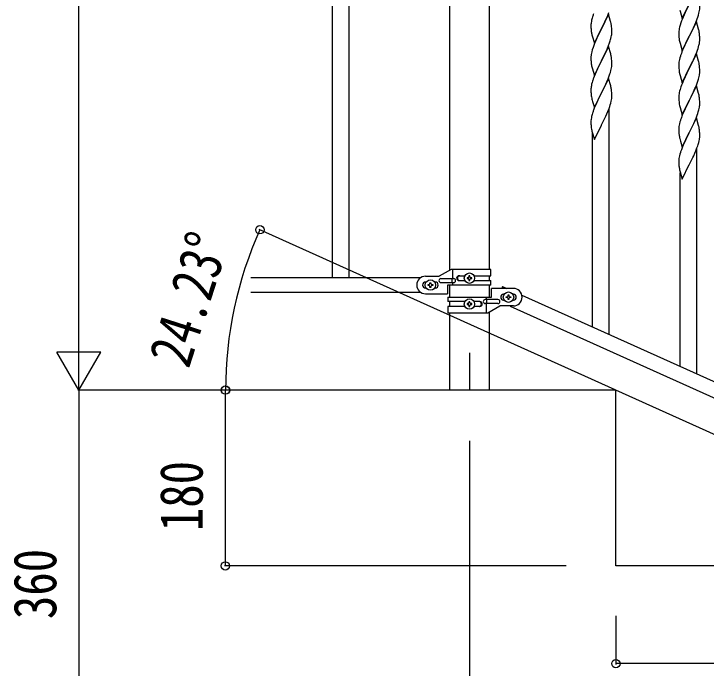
# Model space of a CAD drawing. Units: millimetres, scale not verified. Extents: x -4015 to 4015, y -2862 to 2860.
# Drawn here: x 1963 to 2672, y -1915 to -1245 of the extents above; entities that cross this region are included whole.
import ezdxf
from ezdxf.enums import TextEntityAlignment as Align

# ---------------------------------------------------------------- set-up
doc = ezdxf.new("R2010")
doc.units = ezdxf.units.MM
doc.header["$LTSCALE"] = 10
for name, color, linetype in [('0-2_YKK_12', 2, 'Continuous'), ('0-3_YKK_A1', 4, 'Continuous'), ('0-4_YKK_D', 6, 'Continuous')]:
    doc.layers.add(name, color=color, linetype=linetype)
doc.styles.add('ＭＳ ゴシック', font='')
doc.styles.get('ＭＳ ゴシック').set_extended_font_data('MS Gothic')

msp = doc.modelspace()

# ---------------------------------------------------------------- linework, layer by layer
at = {"layer": '0-2_YKK_12'}
for p in [(2429.69, -1591.78), (2429.69, -1600.24)]:
    msp.add_line(p, (2429.69, -1629.9), dxfattribs=at)
at = {"layer": '0-3_YKK_A1'}
for p, q in [((2289.19, -654.86), (2289.19, -1514.86)), ((2306.19, -654.86), (2306.19, -1514.86)), ((2409.44, -1507.16), (2409.44, -747.53)), ((2449.94, -747.53), (2449.94, -1506.36)), ((2665.19, -1275.15), (2665.4, -1273.82)), ((2572.69, -1573.02), (2572.69, -1341.74)), ((2555.69, -1565.36), (2555.69, -1366.95)), ((2662.69, -1613.48), (2662.69, -1382.21)), ((2645.69, -1605.83), (2645.69, -1407.41)), ((2410.81, -1506.36), (2398.69, -1513.36)), ((2451.69, -1506.36), (2410.81, -1506.36)), ((2412.72, -1515.86), (2412.72, -1506.36)), ((2451.69, -1512.86), (2451.69, -1506.36)), ((2379.71, -1514.86), (2205.83, -1514.86)), ((2384.69, -1513.36), (2398.69, -1513.36)), ((2400.49, -1515.86), (2413.57, -1515.86)), ((2412.16, -1519.86), (2412.16, -1515.86)), ((2419.09, -1512.86), (2425.02, -1512.86)), ((2428.25, -1514.88), (2427.29, -1514.88)), ((2431.13, -1515.84), (2432.09, -1515.84)), ((2434.36, -1512.86), (2451.69, -1512.86)), ((2449.94, -1512.86), (2449.94, -1517.86)), ((2385.32, -1519.36), (2384.69, -1519.36)), ((2388.25, -1522.84), (2387.29, -1522.84)), ((2391.13, -1521.88), (2392.09, -1521.88)), ((2394.69, -1519.36), (2394.06, -1519.36)), ((2400.49, -1519.86), (2413.57, -1519.86)), ((2407.19, -1522.36), (2407.19, -1531.36)), ((2451.69, -1522.36), (2407.19, -1522.36)), ((2409.44, -1534.81), (2409.44, -1522.36)), ((2412.72, -1522.36), (2412.72, -1519.86)), ((2419.09, -1517.86), (2425.01, -1517.86)), ((2434.36, -1517.86), (2451.69, -1517.86)), ((2449.94, -1522.36), (2449.94, -1534.81)), ((2451.69, -1522.36), (2451.69, -1517.86)), ((2463.65, -1523.87), (2462.77, -1525.81)), ((2463.65, -1523.87), (2467.96, -1525.81)), ((2379.71, -1529.86), (2205.83, -1529.86)), ((2385.32, -1525.36), (2384.69, -1525.36)), ((2384.69, -1531.36), (2407.19, -1531.36)), ((2394.69, -1525.36), (2394.06, -1525.36)), ((2452.19, -1534.81), (2452.19, -1525.81)), ((2474.69, -1525.81), (2452.19, -1525.81)), ((2407.69, -1534.81), (2407.69, -1539.31)), ((2407.69, -1534.81), (2452.19, -1534.81)), ((2458.89, -1537.31), (2445.81, -1537.31)), ((2446.66, -1534.81), (2446.66, -1537.31)), ((2447.21, -1537.31), (2447.21, -1541.31)), ((2464.69, -1531.81), (2465.32, -1531.81)), ((2464.69, -1537.81), (2465.32, -1537.81)), ((2468.25, -1535.29), (2467.29, -1535.29)), ((2471.13, -1534.33), (2472.09, -1534.33)), ((2474.06, -1531.81), (2474.69, -1531.81)), ((2474.06, -1537.81), (2474.69, -1537.81)), ((2483.46, -1532.86), (3187.96, -1849.92)), ((2425.01, -1539.31), (2407.69, -1539.31)), ((2407.69, -1544.31), (2407.69, -1550.81)), ((2425.02, -1544.31), (2407.69, -1544.31)), ((2409.44, -1544.31), (2409.44, -1539.31)), ((2428.25, -1541.33), (2427.29, -1541.33)), ((2431.13, -1542.29), (2432.09, -1542.29)), ((2440.28, -1539.31), (2434.36, -1539.31)), ((2440.28, -1544.31), (2434.36, -1544.31)), ((2458.89, -1541.31), (2445.81, -1541.31)), ((2446.66, -1541.31), (2446.66, -1550.81)), ((2448.56, -1550.81), (2460.69, -1543.81)), ((2474.69, -1543.81), (2460.69, -1543.81)), ((2471.41, -1543.88), (3175.92, -1860.95)), ((2407.69, -1550.81), (2448.56, -1550.81)), ((2409.44, -1629.9), (2409.44, -1550.81)), ((2449.94, -1550.02), (2449.94, -1629.9))]:
    msp.add_line(p, q, dxfattribs=at)
for points in [[(2645.12, -1241.05), (2645.37, -1242.01), (2647.64, -1249.66), (2654.86, -1234.8), (2655.03, -1234.47), (2656.75, -1231.08), (2658.25, -1228.02), (2659.14, -1226.15), (2660.69, -1222.73), (2661.13, -1221.73), (2662.17, -1219.2), (2663.3, -1216.17), (2663.97, -1214.17)], [(2662.09, -1219.93), (2654.86, -1234.8), (2654.34, -1235.82), (2651.7, -1241.11), (2650.59, -1243.43), (2649.47, -1245.86), (2647.76, -1249.87), (2646.97, -1251.9), (2646.25, -1253.92), (2645.46, -1256.4), (2644.94, -1258.32), (2644.63, -1259.72), (2644.39, -1261.07), (2644.23, -1262.37), (2644.17, -1263.19), (2644.14, -1263.99), (2644.16, -1265.86), (2644.19, -1266.87), (2644.24, -1267.81), (2644.32, -1268.97)], [(2644.86, -1272.74), (2645.12, -1273.92), (2645.37, -1274.88), (2647.64, -1282.52), (2654.86, -1267.66), (2655.03, -1267.33), (2659.14, -1259.02), (2660.48, -1256.1), (2661.55, -1253.59), (2662.94, -1250.05), (2663.65, -1248.04), (2664.27, -1246.06), (2664.79, -1244.13), (2665.1, -1242.74), (2665.34, -1241.38), (2665.5, -1240.09), (2665.56, -1239.26), (2665.58, -1238.46), (2665.58, -1237.31), (2665.53, -1235.59), (2665.47, -1234.34), (2665.36, -1232.93)], [(2554.19, -1255.19), (2554.15, -1256.01), (2554.14, -1256.4), (2554.16, -1258.26), (2554.19, -1259.27), (2554.24, -1260.21), (2554.34, -1261.65), (2554.49, -1262.97), (2554.63, -1263.96), (2554.81, -1264.91), (2554.91, -1265.38), (2555.12, -1266.32), (2555.37, -1267.28), (2557.64, -1274.93), (2564.86, -1260.06), (2565.03, -1259.73), (2566.96, -1255.93), (2568.47, -1252.83), (2569.14, -1251.42), (2570.48, -1248.5), (2571.34, -1246.5), (2572.56, -1243.46)], [(2572.09, -1245.21), (2564.86, -1260.06), (2564.7, -1260.39), (2562.35, -1265.05), (2560.59, -1268.7), (2560.14, -1269.67), (2559.03, -1272.13), (2557.76, -1275.15), (2556.97, -1277.18), (2556.25, -1279.19), (2555.46, -1281.67), (2554.94, -1283.6), (2554.63, -1285), (2554.39, -1286.35), (2554.23, -1287.64), (2554.17, -1288.47), (2554.14, -1289.27), (2554.16, -1291.13), (2554.19, -1292.14), (2554.24, -1293.08), (2554.34, -1294.52), (2554.49, -1295.84)], [(2555.76, -1247.82), (2555.32, -1249.29), (2554.83, -1251.2), (2554.54, -1252.58), (2554.32, -1253.92)], [(2574.82, -1254.75), (2574.48, -1253.33), (2574.29, -1252.61), (2572.09, -1245.21)], [(2662.09, -1252.81), (2654.86, -1267.66), (2654.52, -1268.33), (2651.91, -1273.53), (2650.81, -1275.83), (2650.14, -1277.26), (2649.03, -1279.72), (2647.36, -1283.76), (2646.79, -1285.28)], [(2664.82, -1262.35), (2664.6, -1261.41), (2664.35, -1260.45), (2662.09, -1252.81)], [(2575.56, -1264.53), (2575.58, -1263.73), (2575.58, -1262.59), (2575.53, -1260.86), (2575.47, -1259.62), (2575.36, -1258.2)], [(2574.67, -1269.88), (2575, -1268.47), (2575.27, -1267.1), (2575.46, -1265.79)], [(2665.58, -1271.33), (2665.58, -1270.18), (2665.53, -1268.46), (2665.47, -1267.21), (2665.36, -1265.8)], [(2554.86, -1298.02), (2555.12, -1299.19), (2555.37, -1300.15), (2557.64, -1307.8), (2564.86, -1292.94), (2565.03, -1292.61), (2566.75, -1289.22), (2568.25, -1286.16), (2569.14, -1284.29), (2570.69, -1280.87), (2571.13, -1279.87), (2572.17, -1277.34), (2573.3, -1274.31), (2573.97, -1272.31)], [(2572.09, -1278.08), (2564.86, -1292.94), (2564.7, -1293.27), (2561.7, -1299.25), (2560.59, -1301.57), (2559.47, -1304), (2558.39, -1306.5), (2557.36, -1309.03), (2556.79, -1310.55)], [(2574.82, -1287.62), (2574.6, -1286.68), (2574.35, -1285.72), (2572.09, -1278.08)], [(2644.19, -1295.66), (2644.15, -1296.47), (2644.14, -1296.87), (2644.16, -1298.73), (2644.19, -1299.74), (2644.24, -1300.68), (2644.34, -1302.12), (2644.49, -1303.43), (2644.63, -1304.42), (2644.81, -1305.38), (2644.91, -1305.85), (2645.12, -1306.79), (2645.37, -1307.74), (2647.64, -1315.39), (2654.86, -1300.53), (2655.03, -1300.2), (2656.96, -1296.4), (2658.47, -1293.3), (2659.14, -1291.89), (2660.48, -1288.97), (2661.34, -1286.96), (2662.56, -1283.93), (2663.3, -1281.91), (2663.81, -1280.41), (2664.41, -1278.44), (2664.79, -1277)], [(2662.09, -1285.67), (2654.86, -1300.53), (2654.7, -1300.86), (2652.35, -1305.52), (2650.59, -1309.17), (2650.14, -1310.13), (2649.03, -1312.59), (2647.76, -1315.61), (2646.97, -1317.64), (2646.25, -1319.66), (2645.46, -1322.14), (2644.94, -1324.06), (2644.63, -1325.46), (2644.39, -1326.81), (2644.23, -1328.11), (2644.17, -1328.94), (2644.14, -1329.74), (2644.16, -1331.6), (2644.19, -1332.61), (2644.24, -1333.55), (2644.34, -1334.99), (2644.49, -1336.31)], [(2645.76, -1288.28), (2645.32, -1289.75), (2644.83, -1291.66), (2644.54, -1293.05), (2644.32, -1294.38)], [(2664.82, -1295.21), (2664.48, -1293.8), (2664.29, -1293.07), (2662.09, -1285.67)], [(2575.56, -1297.4), (2575.58, -1296.6), (2575.58, -1295.45), (2575.53, -1293.73), (2575.47, -1292.48), (2575.36, -1291.07)], [(2554.91, -1331.12), (2555.12, -1332.06), (2555.44, -1333.26), (2555.8, -1334.53), (2557.64, -1340.66), (2564.86, -1325.81), (2565.03, -1325.48), (2566.75, -1322.09), (2568.7, -1318.11), (2569.37, -1316.69), (2570.48, -1314.24), (2571.76, -1311.23), (2572.94, -1308.19), (2573.65, -1306.18), (2574.12, -1304.69), (2574.67, -1302.75), (2575, -1301.34), (2575.27, -1299.97), (2575.46, -1298.65)], [(2665.56, -1305), (2665.58, -1304.2), (2665.58, -1303.05), (2665.53, -1301.32), (2665.47, -1300.08), (2665.36, -1298.67)], [(2572.09, -1310.95), (2564.86, -1325.81), (2564.52, -1326.48), (2561.25, -1333.03), (2560.14, -1335.4), (2559.03, -1337.87), (2557.56, -1341.39), (2556.79, -1343.42)], [(2574.82, -1320.49), (2574.6, -1319.55), (2574.35, -1318.59), (2572.09, -1310.95)], [(2664.67, -1310.35), (2665, -1308.93), (2665.27, -1307.57), (2665.46, -1306.25)], [(2555.76, -1313.56), (2555.32, -1315.03), (2554.83, -1316.94), (2554.54, -1318.32), (2554.32, -1319.66)], [(2644.86, -1338.48), (2645.12, -1339.66), (2645.37, -1340.62), (2647.64, -1348.26), (2654.86, -1333.4), (2655.03, -1333.07), (2656.75, -1329.68), (2658.25, -1326.63), (2659.14, -1324.76), (2660.69, -1321.34), (2661.13, -1320.34), (2662.17, -1317.81), (2663.3, -1314.78), (2663.97, -1312.78)], [(2662.09, -1318.54), (2654.86, -1333.4), (2654.7, -1333.73), (2651.7, -1339.71), (2650.59, -1342.04), (2649.47, -1344.47), (2648.39, -1346.96), (2647.36, -1349.5), (2646.79, -1351.02)], [(2664.82, -1328.08), (2664.6, -1327.14), (2664.35, -1326.19), (2662.09, -1318.54)], [(2554.19, -1320.93), (2554.15, -1321.75), (2554.14, -1322.14), (2554.16, -1324), (2554.19, -1325.01), (2554.24, -1325.95), (2554.32, -1327.12)], [(2575.56, -1330.27), (2575.58, -1329.47), (2575.58, -1328.32), (2575.53, -1326.6), (2575.47, -1325.35), (2575.36, -1323.94)], [(2554.91, -1363.99), (2555.12, -1364.93), (2555.37, -1365.89), (2557.64, -1373.53), (2564.86, -1358.68), (2565.03, -1358.35), (2566.75, -1354.96), (2568.47, -1351.44), (2569.37, -1349.55), (2570.48, -1347.11), (2571.55, -1344.6), (2572.75, -1341.56), (2573.48, -1339.54), (2573.97, -1338.05), (2574.54, -1336.1), (2575, -1334.21), (2575.27, -1332.84), (2575.46, -1331.52)], [(2665.56, -1337.86), (2665.58, -1337.06), (2665.58, -1335.92), (2665.53, -1334.19), (2665.47, -1332.95), (2665.36, -1331.54)], [(2644.91, -1371.58), (2645.12, -1372.52), (2645.44, -1373.73), (2645.8, -1374.99), (2647.64, -1381.13), (2654.86, -1366.27), (2655.03, -1365.94), (2656.75, -1362.55), (2658.7, -1358.57), (2659.37, -1357.15), (2660.48, -1354.71), (2661.76, -1351.69), (2662.94, -1348.65), (2663.65, -1346.64), (2664.12, -1345.16), (2664.67, -1343.22), (2665, -1341.8), (2665.27, -1340.44), (2665.46, -1339.12)], [(2555.76, -1346.43), (2555.32, -1347.9), (2554.83, -1349.81), (2554.54, -1351.19), (2554.32, -1352.52)], [(2554.19, -1353.8), (2554.15, -1354.61), (2554.14, -1355.01), (2554.16, -1356.87), (2554.19, -1357.88), (2554.24, -1358.82), (2554.32, -1359.98)], [(2645.76, -1354.02), (2645.32, -1355.49), (2644.83, -1357.4), (2644.54, -1358.79), (2644.32, -1360.12)], [(2662.09, -1351.41), (2654.86, -1366.27), (2654.52, -1366.94), (2651.25, -1373.5), (2650.14, -1375.87), (2649.03, -1378.33), (2647.56, -1381.86), (2646.79, -1383.89)], [(2664.82, -1360.95), (2664.6, -1360.01), (2664.35, -1359.06), (2662.09, -1351.41)], [(2644.19, -1361.4), (2644.15, -1362.21), (2644.14, -1362.61), (2644.16, -1364.47), (2644.19, -1365.48), (2644.24, -1366.42), (2644.32, -1367.58)], [(2665.56, -1370.73), (2665.58, -1369.93), (2665.58, -1368.79), (2665.53, -1367.06), (2665.47, -1365.82), (2665.36, -1364.41)], [(2644.91, -1404.45), (2645.12, -1405.39), (2645.37, -1406.35), (2647.64, -1414), (2654.86, -1399.14), (2655.03, -1398.81), (2656.75, -1395.42), (2658.47, -1391.91), (2659.37, -1390.02), (2660.48, -1387.57), (2661.55, -1385.07), (2662.75, -1382.03), (2663.48, -1380.01), (2663.97, -1378.52), (2664.54, -1376.56), (2665, -1374.67), (2665.27, -1373.3), (2665.46, -1371.99)], [(2645.76, -1386.89), (2645.32, -1388.36), (2644.83, -1390.27), (2644.54, -1391.65), (2644.32, -1392.99)], [(2644.19, -1394.26), (2644.15, -1395.08), (2644.14, -1395.47), (2644.16, -1397.33), (2644.19, -1398.34), (2644.24, -1399.29), (2644.32, -1400.45)], [(2427.29, -1514.88), (2427.29, -1515.84), (2428.25, -1515.84)], [(2430.17, -1513.92), (2430.17, -1512.96), (2429.21, -1512.96), (2429.21, -1513.92)], [(2429.21, -1516.8), (2429.21, -1517.76), (2430.17, -1517.76), (2430.17, -1516.8)], [(2432.09, -1515.84), (2432.09, -1514.88), (2431.13, -1514.88)], [(2387.29, -1522.84), (2387.29, -1521.88), (2388.25, -1521.88)], [(2389.21, -1520.92), (2389.21, -1519.96), (2390.17, -1519.96), (2390.17, -1520.92)], [(2390.17, -1523.8), (2390.17, -1524.76), (2389.21, -1524.76), (2389.21, -1523.8)], [(2392.09, -1521.88), (2392.09, -1522.84), (2391.13, -1522.84)], [(2467.29, -1535.29), (2467.29, -1534.33), (2468.25, -1534.33)], [(2469.21, -1533.37), (2469.21, -1532.41), (2470.17, -1532.41), (2470.17, -1533.37)], [(2470.17, -1536.25), (2470.17, -1537.21), (2469.21, -1537.21), (2469.21, -1536.25)], [(2472.09, -1534.33), (2472.09, -1535.29), (2471.13, -1535.29)], [(2427.29, -1541.33), (2427.29, -1542.29), (2428.25, -1542.29)], [(2430.17, -1540.37), (2430.17, -1539.41), (2429.21, -1539.41), (2429.21, -1540.37)], [(2429.21, -1543.25), (2429.21, -1544.21), (2430.17, -1544.21), (2430.17, -1543.25)], [(2432.09, -1542.29), (2432.09, -1541.33), (2431.13, -1541.33)], [(3379.69, -1989.9), (2579.69, -1629.9), (2179.69, -1629.9)], [(2979.69, -1809.9), (2579.69, -1809.9), (2579.69, -1629.9)]]:
    msp.add_lwpolyline(points, dxfattribs=at)
for centre in [(2429.69, -1515.36), (2389.69, -1522.36), (2469.69, -1534.81), (2429.69, -1541.81)]:
    msp.add_circle(centre, 5.3, dxfattribs=at)
for centre, radius, start, end in [((2631.39, -1272.06), 79.42, 159.93435, 162.22611), ((2586.13, -1257.8), 32.04, 173.03232, 175.32407), ((2533.35, -1263.45), 42.37, 9.56725, 11.859), ((2530.5, -1263.06), 45.12, 6.17603, 8.46779), ((2544.14, -1262.53), 31.49, 354.07159, 356.36334), ((2684.27, -1265.52), 40.1, 184.93791, 187.22967), ((2623.35, -1271.05), 42.37, 9.56725, 11.859), ((2620.63, -1270.65), 45, 6.19632, 8.48807), ((2513.57, -1253.6), 63.23, 342.78424, 345.07599), ((2699.04, -1262.41), 55.16, 188.50857, 190.80032), ((2618.62, -1266.08), 47.45, 346.68556, 348.97731), ((2633.47, -1269.8), 32.18, 352.83347, 355.12522), ((2635.31, -1270.81), 30.27, 356.72427, 359.01602), ((2533.34, -1296.32), 42.38, 9.5641, 11.85586), ((2530.55, -1295.93), 45.07, 6.18413, 8.47589), ((2721.39, -1312.53), 79.42, 159.93435, 162.22611), ((2609.09, -1287.68), 55.21, 188.49987, 190.79162), ((2544.13, -1295.4), 31.5, 354.07349, 356.36524), ((2676.13, -1298.27), 32.04, 173.03232, 175.32407), ((2623.35, -1303.92), 42.37, 9.56725, 11.859), ((2620.5, -1303.52), 45.12, 6.17603, 8.46779), ((2631.43, -1337.8), 79.46, 159.94312, 162.23488), ((2603.57, -1294.06), 63.23, 342.78424, 345.07599), ((2634.14, -1303), 31.49, 354.07159, 356.36334), ((2586.18, -1323.54), 32.09, 173.04137, 175.33313), ((2533.33, -1329.19), 42.39, 9.56096, 11.85272), ((2530.56, -1328.8), 45.06, 6.18616, 8.47791), ((2594.16, -1323.66), 39.99, 184.955, 187.24675), ((2614.95, -1319.41), 61.18, 188.73798, 191.02974), ((2544.15, -1328.27), 31.48, 354.06969, 356.36145), ((2623.34, -1336.79), 42.38, 9.5641, 11.85586), ((2620.55, -1336.39), 45.07, 6.18413, 8.47589), ((2699.09, -1328.15), 55.21, 188.49987, 190.79162), ((2634.13, -1335.87), 31.5, 354.07349, 356.36524), ((2631.4, -1370.67), 79.44, 159.93728, 162.22903), ((2586.14, -1356.41), 32.06, 173.03459, 175.32634), ((2721.43, -1378.27), 79.46, 159.94312, 162.23488), ((2594.2, -1356.53), 40.03, 184.94929, 187.24105), ((2676.18, -1364.01), 32.09, 173.04137, 175.33313), ((2623.33, -1369.66), 42.39, 9.56096, 11.85272), ((2614.98, -1352.28), 61.2, 188.73397, 191.02572), ((2684.16, -1364.13), 39.99, 184.955, 187.24675), ((2620.56, -1369.26), 45.06, 6.18616, 8.47791), ((2704.95, -1359.88), 61.18, 188.73798, 191.02974), ((2634.15, -1368.74), 31.48, 354.06969, 356.36145), ((2721.4, -1411.14), 79.44, 159.93728, 162.22903), ((2676.14, -1396.88), 32.06, 173.03459, 175.32634), ((2684.2, -1397), 40.03, 184.94929, 187.24105), ((2704.98, -1392.75), 61.2, 188.73397, 191.02572), ((2384.69, -1522.36), 9, 90, 270), ((2400.49, -1517.86), 2, 90, 270), ((2413.57, -1517.86), 2, 270, 90), ((2419.09, -1515.36), 2.5, 90, 270), ((2419.84, -1515.36), 2.5, 90, 270), ((2428.25, -1513.92), 0.96, 270, 0), ((2428.25, -1516.8), 0.96, 0, 90), ((2431.13, -1513.92), 0.96, 180, 270), ((2431.13, -1516.8), 0.96, 90, 180), ((2384.69, -1522.36), 3, 90, 270), ((2388.25, -1520.92), 0.96, 270, 0), ((2388.25, -1523.8), 0.96, 0, 90), ((2391.13, -1520.92), 0.96, 180, 270), ((2391.13, -1523.8), 0.96, 90, 180), ((2394.69, -1522.36), 3, 270, 90), ((2474.69, -1534.81), 9, 270, 90), ((2445.81, -1539.31), 2, 90, 270), ((2458.89, -1539.31), 2, 270, 90), ((2464.69, -1534.81), 3, 90, 270), ((2468.25, -1533.37), 0.96, 270, 0), ((2468.25, -1536.25), 0.96, 0, 90), ((2471.13, -1533.37), 0.96, 180, 270), ((2471.13, -1536.25), 0.96, 90, 180), ((2474.69, -1534.81), 3, 270, 90), ((2428.25, -1540.37), 0.96, 270, 0), ((2428.25, -1543.25), 0.96, 0, 90), ((2431.13, -1540.37), 0.96, 180, 270), ((2431.13, -1543.25), 0.96, 90, 180), ((2439.53, -1541.81), 2.5, 270, 90), ((2440.28, -1541.81), 2.5, 270, 90)]:
    msp.add_arc(centre, radius, start, end, dxfattribs=at)
at = {"layer": '0-4_YKK_D'}
for p, q in [((2029.69, -1584.9), (2029.69, -674.9)), ((2578.78, -1629.49), (2214.17, -1465.42)), ((2029.69, -1629.9), (2029.69, -1551.96)), ((2029.69, -1629.9), (2007.19, -1590.93)), ((2052.19, -1590.93), (2007.19, -1590.93)), ((2029.69, -1629.9), (2052.19, -1590.93)), ((2133.69, -1629.9), (2028.69, -1629.9)), ((2308.65, -1629.9), (2028.69, -1629.9)), ((2029.69, -1629.9), (2029.69, -1989.9)), ((2278.69, -1629.9), (2178.69, -1629.9)), ((2179.69, -1809.9), (2179.69, -1629.9)), ((2429.69, -1681.9), (2429.69, -2140.9)), ((2528.69, -1809.9), (2178.69, -1809.9)), ((2579.69, -1860.9), (2579.69, -1910.9)), ((2979.69, -1909.9), (2579.69, -1909.9))]:
    msp.add_line(p, q, dxfattribs=at)
for centre in [(2215.08, -1465.83), (2179.69, -1629.9), (2179.87, -1629.9), (2179.69, -1809.9), (2579.69, -1909.9)]:
    msp.add_circle(centre, 4.25, dxfattribs=at)
msp.add_arc((2579.69, -1629.9), 399.82, 155.77225, 180, dxfattribs=at)

# ---------------------------------------------------------------- texts
at = {"layer": '0-4_YKK_D', "style": 'ＭＳ ゴシック', "width": 0.8}
for s, rotation, p in [('24.23°', 72.224, (2154.69, -1612.94)), ('180', 90, (2169.69, -1774.3)), ('360', 90, (2019.69, -1864.3))]:
    msp.add_text(s, height=43.99, rotation=rotation, dxfattribs=at).set_placement(p, align=Align.BOTTOM_LEFT)

doc.saveas('drawing.dxf')
